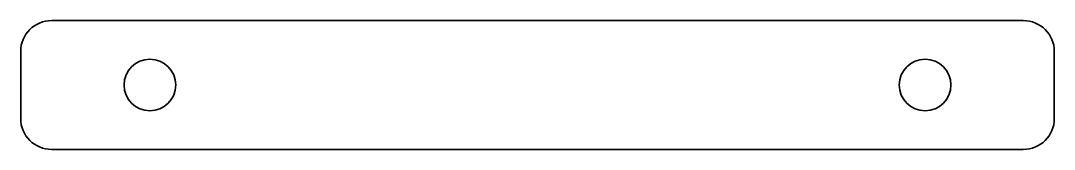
# Model space of a CAD drawing. Header units: inches. Extents: x 0 to 200, y 0 to 25.
import ezdxf

# ---------------------------------------------------------------- set-up
doc = ezdxf.new("R2010")
doc.units = ezdxf.units.IN
doc.header["$MEASUREMENT"] = 0
doc.layers.add('SIMUMAK Visible (ISO)', color=7, linetype='Continuous', lineweight=35)

# ---------------------------------------------------------------- blocks, each defined once
blk = doc.blocks.new('AMB-05-RIGRECA-01_Sheet_AMB-05-RIGRECA-01')
at = {"layer": 'SIMUMAK Visible (ISO)'}
for p, q in [((-94, 12.5), (94, 12.5)), ((-100, -6.5), (-100, 6.5)), ((100, 6.5), (100, -6.5)), ((94, -12.5), (-94, -12.5))]:
    blk.add_line(p, q, dxfattribs=at)
for centre in [(-75, 0), (75, 0)]:
    blk.add_circle(centre, 5, dxfattribs=at)
at = {"layer": 'SIMUMAK Visible (ISO)', "extrusion": (0, 0, -1)}
for centre, start, end in [((94, 6.5), 0, 90), ((-94, 6.5), 90, 180), ((94, -6.5), 270, 0), ((-94, -6.5), 180, 270)]:
    blk.add_arc(centre, 6, start, end, dxfattribs=at)

msp = doc.modelspace()

# ---------------------------------------------------------------- block references
msp.add_blockref('AMB-05-RIGRECA-01_Sheet_AMB-05-RIGRECA-01', (100, 12.5))

doc.saveas('drawing.dxf')
